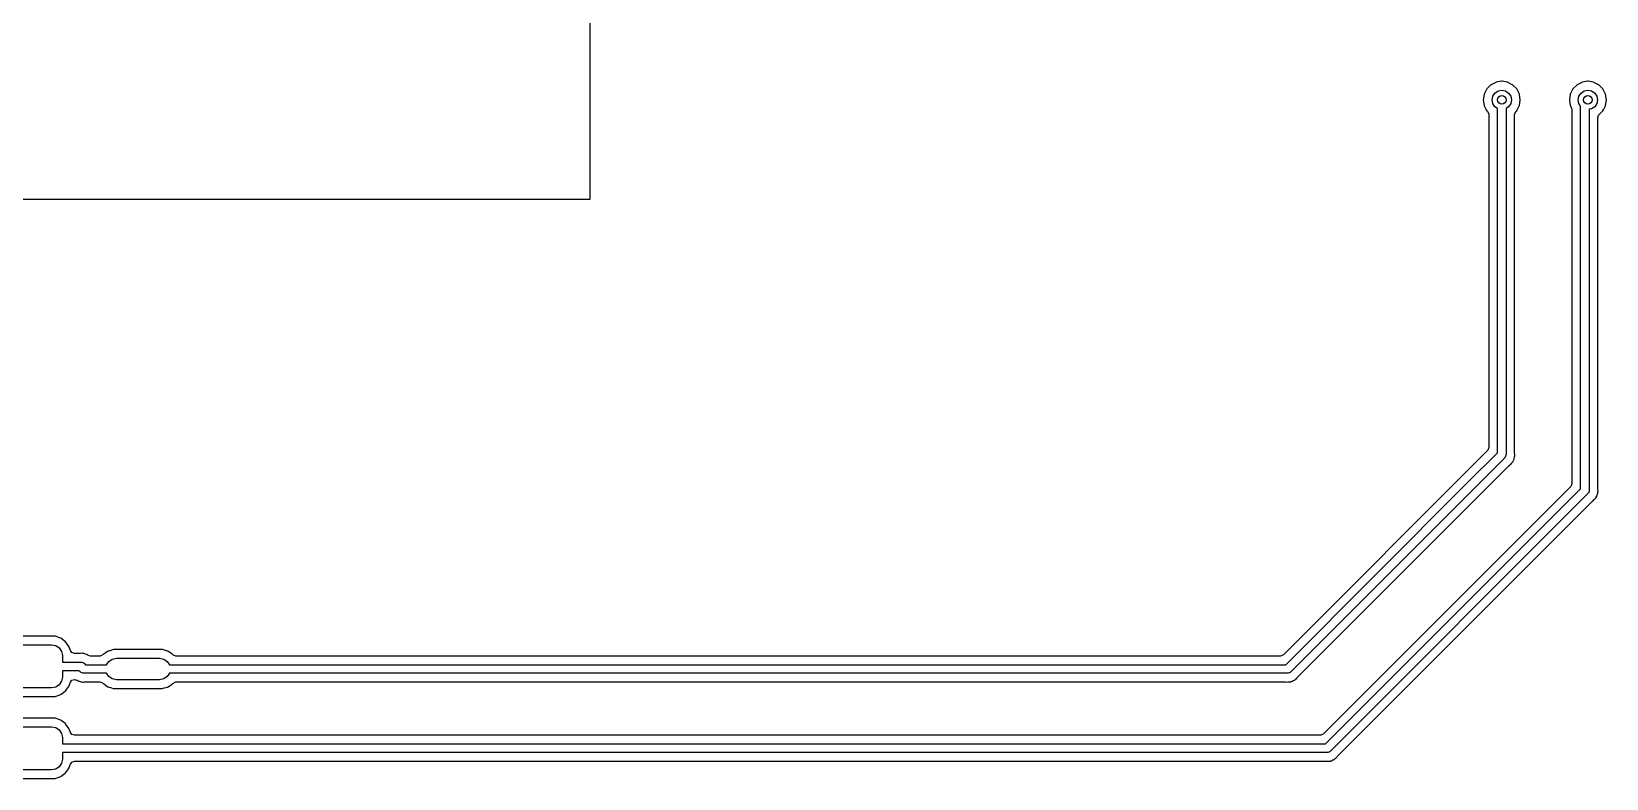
# Model space of a CAD drawing. Extents: x 97 to 313, y -173 to 213.
# Drawn here: x 192.54 to 229.08, y -132.44 to -115.11 of the extents above; entities that cross this region are included whole.
import ezdxf

# ---------------------------------------------------------------- set-up
doc = ezdxf.new("R2010")
doc.units = 0
doc.layers.add('BLACK', color=7, linetype='CONTINUOUS')

msp = doc.modelspace()

# ---------------------------------------------------------------- linework, layer by layer
at = {"layer": 'BLACK', "linetype": 'CONTINUOUS'}
for p, q in [((205.5, -119.001), (205.5, -85.0358)), ((226.24, -116.567), (226.219, -116.7)), ((226.301, -116.447), (226.24, -116.567)), ((226.397, -116.351), (226.301, -116.447)), ((226.404, -116.348), (226.397, -116.351)), ((226.51, -116.294), (226.404, -116.348)), ((226.404, -116.348), (226.404, -116.348)), ((226.442, -116.614), (226.491, -116.541)), ((226.491, -116.541), (226.564, -116.492)), ((226.517, -116.29), (226.51, -116.294)), ((226.51, -116.294), (226.51, -116.294)), ((226.525, -116.289), (226.517, -116.29)), ((226.642, -116.27), (226.525, -116.289)), ((226.525, -116.289), (226.525, -116.289)), ((226.564, -116.492), (226.65, -116.475)), ((226.65, -116.269), (226.642, -116.27)), ((226.658, -116.27), (226.65, -116.269)), ((226.65, -116.475), (226.736, -116.492)), ((226.775, -116.289), (226.658, -116.27)), ((226.736, -116.492), (226.809, -116.541)), ((226.783, -116.29), (226.775, -116.289)), ((226.775, -116.289), (226.775, -116.289)), ((226.79, -116.294), (226.783, -116.29)), ((226.896, -116.348), (226.79, -116.294)), ((226.79, -116.294), (226.79, -116.294)), ((226.809, -116.541), (226.858, -116.614)), ((226.903, -116.351), (226.896, -116.348)), ((226.896, -116.348), (226.896, -116.348)), ((226.999, -116.447), (226.903, -116.351)), ((227.06, -116.567), (226.999, -116.447)), ((227.081, -116.7), (227.06, -116.567)), ((228.24, -116.567), (228.219, -116.7)), ((228.301, -116.447), (228.24, -116.567)), ((228.397, -116.351), (228.301, -116.447)), ((228.404, -116.348), (228.397, -116.351)), ((228.51, -116.294), (228.404, -116.348)), ((228.404, -116.348), (228.404, -116.348)), ((228.442, -116.614), (228.491, -116.541)), ((228.491, -116.541), (228.564, -116.492)), ((228.517, -116.29), (228.51, -116.294)), ((228.51, -116.294), (228.51, -116.294)), ((228.525, -116.289), (228.517, -116.29)), ((228.642, -116.27), (228.525, -116.289)), ((228.525, -116.289), (228.525, -116.289)), ((228.564, -116.492), (228.65, -116.475)), ((228.65, -116.269), (228.642, -116.27)), ((228.658, -116.27), (228.65, -116.269)), ((228.65, -116.475), (228.736, -116.492)), ((228.775, -116.289), (228.658, -116.27)), ((228.736, -116.492), (228.809, -116.541)), ((228.783, -116.29), (228.775, -116.289)), ((228.775, -116.289), (228.775, -116.289)), ((228.79, -116.294), (228.783, -116.29)), ((228.896, -116.348), (228.79, -116.294)), ((228.79, -116.294), (228.79, -116.294)), ((228.809, -116.541), (228.858, -116.614)), ((228.903, -116.351), (228.896, -116.348)), ((228.896, -116.348), (228.896, -116.348)), ((228.999, -116.447), (228.903, -116.351)), ((229.06, -116.567), (228.999, -116.447)), ((229.081, -116.7), (229.06, -116.567)), ((226.219, -116.7), (226.24, -116.833)), ((226.24, -116.833), (226.244, -116.84)), ((226.244, -116.84), (226.244, -116.84)), ((226.244, -116.84), (226.292, -116.934)), ((226.425, -116.7), (226.442, -116.614)), ((226.442, -116.786), (226.425, -116.7)), ((226.491, -116.859), (226.442, -116.786)), ((226.55, -116.899), (226.491, -116.859)), ((226.55, -124.889), (226.55, -116.899)), ((226.809, -116.859), (226.75, -116.899)), ((226.75, -116.899), (226.75, -124.93)), ((226.858, -116.786), (226.809, -116.859)), ((226.858, -116.614), (226.875, -116.7)), ((226.875, -116.7), (226.858, -116.786)), ((227.008, -116.934), (227.056, -116.84)), ((227.056, -116.84), (227.06, -116.833)), ((227.056, -116.84), (227.056, -116.84)), ((227.06, -116.833), (227.081, -116.7)), ((228.219, -116.7), (228.24, -116.833)), ((228.24, -116.833), (228.244, -116.84)), ((228.244, -116.84), (228.269, -116.889)), ((228.269, -116.889), (228.279, -116.934)), ((228.425, -116.7), (228.442, -116.614)), ((228.442, -116.786), (228.425, -116.7)), ((228.48, -116.843), (228.442, -116.786)), ((228.48, -125.719), (228.48, -116.843)), ((228.736, -116.908), (228.68, -116.919)), ((228.68, -116.919), (228.68, -125.76)), ((228.809, -116.859), (228.736, -116.908)), ((228.858, -116.786), (228.809, -116.859)), ((228.858, -116.614), (228.875, -116.7)), ((228.875, -116.7), (228.858, -116.786)), ((229.008, -116.934), (229.056, -116.84)), ((229.056, -116.84), (229.06, -116.833)), ((229.056, -116.84), (229.056, -116.84)), ((229.06, -116.833), (229.081, -116.7)), ((226.292, -116.934), (226.301, -116.953)), ((226.301, -116.953), (226.321, -116.972)), ((226.321, -116.972), (226.348, -117.027)), ((226.348, -117.027), (226.349, -117.042)), ((226.349, -117.042), (226.349, -124.765)), ((226.95, -117.042), (226.969, -116.984)), ((226.95, -124.903), (226.95, -117.042)), ((226.969, -116.984), (226.979, -116.972)), ((226.979, -116.972), (226.999, -116.953)), ((226.999, -116.953), (227.008, -116.934)), ((228.279, -116.934), (228.279, -125.595)), ((228.88, -117.112), (228.899, -117.054)), ((228.88, -125.733), (228.88, -117.112)), ((228.899, -117.054), (228.909, -117.042)), ((228.909, -117.042), (228.999, -116.953)), ((228.999, -116.953), (229.008, -116.934)), ((167.089, -119.003), (193.538, -119.003)), ((193.538, -119.003), (205.484, -119.001)), ((205.484, -119.001), (205.5, -119.001)), ((226.321, -124.835), (221.585, -129.571)), ((225.844, -125.594), (226.55, -124.889)), ((226.331, -124.823), (226.321, -124.835)), ((226.349, -124.765), (226.331, -124.823)), ((226.738, -124.967), (226.731, -124.989)), ((226.749, -124.946), (226.738, -124.967)), ((226.75, -124.93), (226.748, -124.938)), ((226.748, -124.938), (226.749, -124.946)), ((226.951, -124.916), (226.95, -124.903)), ((226.95, -124.977), (226.953, -124.954)), ((226.955, -124.945), (226.951, -124.916)), ((226.953, -124.954), (226.955, -124.945)), ((226.953, -124.954), (226.953, -124.954)), ((226.953, -124.954), (226.953, -124.954)), ((221.912, -130.093), (226.825, -125.18)), ((226.721, -125.001), (225.986, -125.736)), ((226.724, -124.994), (226.721, -125.001)), ((226.731, -124.989), (226.724, -124.994)), ((226.825, -125.18), (226.828, -125.178)), ((226.828, -125.178), (226.832, -125.175)), ((226.832, -125.175), (226.866, -125.139)), ((226.866, -125.139), (226.868, -125.137)), ((226.868, -125.137), (226.882, -125.123)), ((226.882, -125.123), (226.885, -125.119)), ((226.885, -125.119), (226.888, -125.115)), ((226.888, -125.115), (226.902, -125.1)), ((226.902, -125.1), (226.908, -125.093)), ((226.908, -125.093), (226.913, -125.083)), ((226.913, -125.083), (226.923, -125.063)), ((226.923, -125.063), (226.924, -125.061)), ((226.924, -125.061), (226.929, -125.054)), ((226.924, -125.061), (226.924, -125.061)), ((226.929, -125.054), (226.936, -125.028)), ((226.936, -125.028), (226.94, -125.014)), ((226.94, -125.014), (226.947, -124.996)), ((226.947, -124.996), (226.95, -124.989)), ((226.947, -124.996), (226.947, -124.996)), ((226.95, -124.983), (226.95, -124.977)), ((226.95, -124.989), (226.95, -124.983)), ((221.639, -129.8), (225.844, -125.594)), ((228.251, -125.665), (222.505, -131.411)), ((225.844, -125.594), (225.844, -125.594)), ((228.261, -125.653), (228.251, -125.665)), ((228.279, -125.595), (228.261, -125.653)), ((225.986, -125.736), (221.751, -129.971)), ((222.559, -131.64), (228.48, -125.719)), ((228.651, -125.831), (222.671, -131.811)), ((222.832, -131.933), (228.755, -126.01)), ((225.986, -125.736), (225.986, -125.736)), ((228.654, -125.824), (228.651, -125.831)), ((228.661, -125.819), (228.654, -125.824)), ((228.668, -125.797), (228.661, -125.819)), ((228.679, -125.776), (228.668, -125.797)), ((228.68, -125.76), (228.678, -125.768)), ((228.678, -125.768), (228.679, -125.776)), ((228.755, -126.01), (228.758, -126.008)), ((228.758, -126.008), (228.762, -126.005)), ((228.762, -126.005), (228.796, -125.969)), ((228.796, -125.969), (228.798, -125.967)), ((228.798, -125.967), (228.812, -125.953)), ((228.812, -125.953), (228.815, -125.949)), ((228.815, -125.949), (228.818, -125.945)), ((228.818, -125.945), (228.832, -125.93)), ((228.832, -125.93), (228.838, -125.923)), ((228.838, -125.923), (228.843, -125.913)), ((228.843, -125.913), (228.853, -125.893)), ((228.853, -125.893), (228.854, -125.891)), ((228.854, -125.891), (228.859, -125.884)), ((228.854, -125.891), (228.854, -125.891)), ((228.859, -125.884), (228.866, -125.858)), ((228.866, -125.858), (228.87, -125.844)), ((228.87, -125.844), (228.877, -125.826)), ((228.877, -125.826), (228.88, -125.819)), ((228.877, -125.826), (228.877, -125.826)), ((228.881, -125.746), (228.88, -125.733)), ((228.88, -125.807), (228.883, -125.784)), ((228.88, -125.813), (228.88, -125.807)), ((228.88, -125.819), (228.88, -125.813)), ((228.885, -125.775), (228.881, -125.746)), ((228.883, -125.784), (228.885, -125.775)), ((228.883, -125.784), (228.883, -125.784)), ((228.883, -125.784), (228.883, -125.784)), ((193.059, -129.139), (192.001, -129.139)), ((192.055, -129.34), (193.005, -129.34)), ((193.005, -129.34), (193.101, -129.359)), ((193.061, -129.14), (193.059, -129.139)), ((193.084, -129.142), (193.061, -129.14)), ((193.061, -129.14), (193.061, -129.14)), ((193.09, -129.142), (193.084, -129.142)), ((193.084, -129.142), (193.084, -129.142)), ((193.218, -129.187), (193.09, -129.142)), ((193.327, -129.268), (193.218, -129.187)), ((193.332, -129.274), (193.327, -129.268)), ((193.373, -129.33), (193.332, -129.274)), ((193.408, -129.377), (193.373, -129.33)), ((193.101, -129.359), (193.182, -129.413)), ((193.182, -129.413), (193.236, -129.494)), ((193.236, -129.494), (193.255, -129.59)), ((193.255, -129.59), (193.255, -129.74)), ((193.434, -129.452), (193.408, -129.377)), ((193.442, -129.473), (193.434, -129.452)), ((193.477, -129.521), (193.442, -129.473)), ((193.535, -129.54), (193.477, -129.521)), ((193.663, -129.54), (193.535, -129.54)), ((193.676, -129.539), (193.663, -129.54)), ((193.677, -129.538), (193.676, -129.539)), ((193.705, -129.535), (193.677, -129.538)), ((193.714, -129.537), (193.705, -129.535)), ((193.737, -129.54), (193.714, -129.537)), ((193.714, -129.537), (193.714, -129.537)), ((193.714, -129.537), (193.714, -129.537)), ((193.743, -129.54), (193.737, -129.54)), ((193.749, -129.54), (193.743, -129.54)), ((193.756, -129.543), (193.749, -129.54)), ((193.774, -129.55), (193.756, -129.543)), ((193.756, -129.543), (193.756, -129.543)), ((193.788, -129.554), (193.774, -129.55)), ((193.814, -129.561), (193.788, -129.554)), ((193.821, -129.566), (193.814, -129.561)), ((193.823, -129.567), (193.821, -129.566)), ((193.821, -129.566), (193.821, -129.566)), ((193.843, -129.577), (193.823, -129.567)), ((193.845, -129.578), (193.843, -129.577)), ((193.853, -129.582), (193.845, -129.578)), ((193.845, -129.578), (193.845, -129.578)), ((193.857, -129.585), (193.853, -129.582)), ((193.907, -129.6), (193.857, -129.585)), ((194.13, -129.6), (193.907, -129.6)), ((194.151, -129.597), (194.13, -129.6)), ((194.204, -129.566), (194.151, -129.597)), ((194.21, -129.559), (194.204, -129.566)), ((194.215, -129.553), (194.21, -129.559)), ((194.21, -129.559), (194.21, -129.559)), ((194.304, -129.497), (194.215, -129.553)), ((194.318, -129.488), (194.304, -129.497)), ((194.324, -129.485), (194.318, -129.488)), ((194.331, -129.483), (194.324, -129.485)), ((194.441, -129.451), (194.331, -129.483)), ((194.331, -129.483), (194.331, -129.483)), ((194.333, -129.723), (194.414, -129.669)), ((194.414, -129.669), (194.51, -129.65)), ((194.448, -129.449), (194.441, -129.451)), ((194.441, -129.451), (194.441, -129.451)), ((194.455, -129.449), (194.448, -129.449)), ((194.517, -129.449), (194.455, -129.449)), ((194.51, -129.65), (195.51, -129.65)), ((194.518, -129.45), (194.517, -129.449)), ((195.446, -129.45), (194.518, -129.45)), ((195.447, -129.449), (195.446, -129.45)), ((195.448, -129.449), (195.447, -129.449)), ((195.517, -129.449), (195.448, -129.449)), ((195.51, -129.65), (195.606, -129.669)), ((195.518, -129.45), (195.517, -129.449)), ((195.533, -129.45), (195.518, -129.45)), ((195.533, -129.45), (195.533, -129.448)), ((195.533, -129.448), (195.533, -129.448)), ((195.533, -129.448), (195.533, -129.45)), ((195.556, -129.45), (195.533, -129.45)), ((195.556, -129.45), (195.556, -129.446)), ((195.556, -129.446), (195.556, -129.446)), ((195.556, -129.446), (195.556, -129.45)), ((195.577, -129.45), (195.556, -129.45)), ((195.651, -129.472), (195.577, -129.45)), ((195.606, -129.669), (195.687, -129.723)), ((195.694, -129.485), (195.651, -129.472)), ((195.701, -129.487), (195.694, -129.485)), ((195.694, -129.485), (195.694, -129.485)), ((195.716, -129.497), (195.701, -129.487)), ((195.803, -129.553), (195.716, -129.497)), ((195.809, -129.557), (195.803, -129.553)), ((195.803, -129.553), (195.803, -129.553)), ((195.816, -129.565), (195.809, -129.557)), ((195.833, -129.581), (195.816, -129.565)), ((195.891, -129.6), (195.833, -129.581)), ((221.515, -129.6), (195.891, -129.6)), ((221.53, -129.598), (221.515, -129.6)), ((221.585, -129.571), (221.53, -129.598)), ((193.255, -129.74), (193.69, -129.74)), ((193.649, -129.94), (193.255, -129.94)), ((193.255, -129.94), (193.255, -130.09)), ((193.679, -129.971), (193.649, -129.94)), ((193.686, -129.974), (193.679, -129.971)), ((193.691, -129.981), (193.686, -129.974)), ((193.69, -129.74), (193.698, -129.742)), ((193.713, -129.988), (193.691, -129.981)), ((193.698, -129.742), (193.706, -129.741)), ((193.706, -129.741), (193.727, -129.752)), ((193.734, -129.999), (193.713, -129.988)), ((193.727, -129.752), (193.749, -129.759)), ((193.742, -129.998), (193.734, -129.999)), ((193.75, -130), (193.742, -129.998)), ((193.749, -129.759), (193.754, -129.766)), ((194.282, -130), (193.75, -130)), ((193.754, -129.766), (193.761, -129.769)), ((193.761, -129.769), (193.791, -129.8)), ((193.791, -129.8), (194.282, -129.8)), ((194.282, -129.8), (194.333, -129.723)), ((194.333, -130.077), (194.282, -130)), ((194.414, -130.131), (194.333, -130.077)), ((195.687, -130.077), (195.606, -130.131)), ((195.687, -129.723), (195.738, -129.8)), ((195.738, -130), (195.687, -130.077)), ((195.738, -129.8), (221.639, -129.8)), ((221.68, -130), (195.738, -130)), ((221.688, -129.998), (221.68, -130)), ((221.696, -129.999), (221.688, -129.998)), ((221.717, -129.988), (221.696, -129.999)), ((221.739, -129.981), (221.717, -129.988)), ((221.744, -129.974), (221.739, -129.981)), ((221.751, -129.971), (221.744, -129.974)), ((193.005, -130.34), (192.055, -130.34)), ((193.101, -130.321), (193.005, -130.34)), ((193.182, -130.267), (193.101, -130.321)), ((193.236, -130.186), (193.182, -130.267)), ((193.23, -130.484), (193.321, -130.417)), ((193.255, -130.09), (193.236, -130.186)), ((193.321, -130.417), (193.327, -130.412)), ((193.327, -130.412), (193.359, -130.369)), ((193.359, -130.369), (193.403, -130.309)), ((193.403, -130.309), (193.408, -130.303)), ((193.403, -130.309), (193.403, -130.309)), ((193.408, -130.303), (193.441, -130.208)), ((193.441, -130.208), (193.478, -130.159)), ((193.478, -130.159), (193.537, -130.142)), ((193.537, -130.142), (193.584, -130.156)), ((193.584, -130.156), (193.587, -130.158)), ((193.587, -130.158), (193.595, -130.162)), ((193.595, -130.162), (193.595, -130.162)), ((193.595, -130.162), (193.597, -130.163)), ((193.597, -130.163), (193.617, -130.173)), ((193.617, -130.173), (193.619, -130.174)), ((193.619, -130.174), (193.619, -130.174)), ((193.619, -130.174), (193.626, -130.179)), ((193.626, -130.179), (193.635, -130.182)), ((193.635, -130.182), (193.635, -130.182)), ((193.635, -130.182), (193.652, -130.186)), ((193.652, -130.186), (193.666, -130.19)), ((193.666, -130.19), (193.691, -130.2)), ((193.691, -130.2), (193.697, -130.201)), ((193.697, -130.201), (193.703, -130.201)), ((193.703, -130.201), (193.726, -130.203)), ((193.726, -130.203), (193.735, -130.205)), ((193.735, -130.205), (193.764, -130.201)), ((193.764, -130.201), (193.777, -130.201)), ((193.777, -130.201), (194.128, -130.201)), ((194.128, -130.201), (194.186, -130.219)), ((194.186, -130.219), (194.197, -130.229)), ((194.197, -130.229), (194.197, -130.229)), ((194.197, -130.229), (194.202, -130.234)), ((194.202, -130.234), (194.207, -130.239)), ((194.207, -130.239), (194.314, -130.311)), ((194.314, -130.311), (194.321, -130.313)), ((194.321, -130.313), (194.321, -130.313)), ((194.321, -130.313), (194.394, -130.336)), ((194.394, -130.336), (194.437, -130.349)), ((194.51, -130.15), (194.414, -130.131)), ((194.437, -130.349), (194.462, -130.35)), ((194.462, -130.35), (194.463, -130.35)), ((194.463, -130.35), (194.463, -130.35)), ((194.463, -130.35), (194.464, -130.35)), ((194.464, -130.35), (194.469, -130.35)), ((194.469, -130.35), (194.469, -130.35)), ((194.469, -130.35), (194.487, -130.35)), ((194.487, -130.35), (194.487, -130.352)), ((194.487, -130.352), (194.487, -130.35)), ((194.487, -130.35), (194.503, -130.35)), ((194.487, -130.352), (194.487, -130.352)), ((194.503, -130.35), (194.505, -130.351)), ((194.505, -130.351), (194.559, -130.352)), ((195.51, -130.15), (194.51, -130.15)), ((194.559, -130.352), (194.559, -130.352)), ((194.559, -130.352), (194.566, -130.352)), ((194.566, -130.352), (194.57, -130.351)), ((194.57, -130.351), (194.573, -130.35)), ((194.573, -130.35), (195.503, -130.35)), ((195.503, -130.35), (195.505, -130.351)), ((195.505, -130.351), (195.559, -130.352)), ((195.606, -130.131), (195.51, -130.15)), ((195.559, -130.352), (195.559, -130.352)), ((195.559, -130.352), (195.566, -130.352)), ((195.566, -130.352), (195.573, -130.35)), ((195.573, -130.35), (195.615, -130.338)), ((195.573, -130.35), (195.573, -130.35)), ((195.615, -130.338), (195.691, -130.318)), ((195.691, -130.318), (195.801, -130.25)), ((195.801, -130.25), (195.807, -130.243)), ((195.807, -130.243), (195.816, -130.233)), ((195.816, -130.233), (195.869, -130.203)), ((195.869, -130.203), (195.89, -130.201)), ((195.89, -130.201), (221.626, -130.201)), ((221.626, -130.201), (221.631, -130.201)), ((221.631, -130.201), (221.635, -130.202)), ((221.635, -130.202), (221.685, -130.201)), ((221.685, -130.201), (221.688, -130.201)), ((221.688, -130.201), (221.708, -130.201)), ((221.708, -130.201), (221.712, -130.2)), ((221.712, -130.2), (221.718, -130.199)), ((221.718, -130.199), (221.734, -130.199)), ((221.734, -130.199), (221.738, -130.199)), ((221.738, -130.199), (221.747, -130.198)), ((221.747, -130.198), (221.756, -130.195)), ((221.756, -130.195), (221.758, -130.194)), ((221.756, -130.195), (221.756, -130.195)), ((221.758, -130.194), (221.779, -130.187)), ((221.779, -130.187), (221.79, -130.185)), ((221.79, -130.185), (221.813, -130.171)), ((221.813, -130.171), (221.826, -130.165)), ((221.826, -130.165), (221.844, -130.157)), ((221.844, -130.157), (221.85, -130.154)), ((221.844, -130.157), (221.844, -130.157)), ((221.85, -130.154), (221.855, -130.15)), ((221.855, -130.15), (221.859, -130.146)), ((221.859, -130.146), (221.877, -130.131)), ((221.877, -130.131), (221.885, -130.126)), ((221.885, -130.126), (221.903, -130.103)), ((221.903, -130.103), (221.912, -130.093)), ((192.001, -130.54), (193.059, -130.54)), ((193.059, -130.54), (193.061, -130.54)), ((193.061, -130.54), (193.084, -130.538)), ((193.061, -130.54), (193.061, -130.54)), ((193.084, -130.538), (193.084, -130.538)), ((193.084, -130.538), (193.09, -130.538)), ((193.09, -130.538), (193.218, -130.493)), ((193.218, -130.493), (193.23, -130.484)), ((193.059, -131.04), (192.001, -131.04)), ((193.061, -131.04), (193.059, -131.04)), ((193.084, -131.042), (193.061, -131.04)), ((193.061, -131.04), (193.061, -131.04)), ((193.09, -131.042), (193.084, -131.042)), ((193.084, -131.042), (193.084, -131.042)), ((193.218, -131.087), (193.09, -131.042)), ((193.224, -131.092), (193.218, -131.087)), ((193.284, -131.136), (193.224, -131.092)), ((193.224, -131.092), (193.224, -131.092)), ((193.327, -131.168), (193.284, -131.136)), ((193.332, -131.174), (193.327, -131.168)), ((193.345, -131.192), (193.332, -131.174)), ((192.055, -131.24), (193.005, -131.24)), ((193.005, -131.24), (193.101, -131.259)), ((193.101, -131.259), (193.182, -131.313)), ((193.182, -131.313), (193.236, -131.394)), ((193.236, -131.394), (193.255, -131.49)), ((193.255, -131.49), (193.255, -131.64)), ((193.408, -131.277), (193.345, -131.192)), ((193.442, -131.373), (193.408, -131.277)), ((193.477, -131.421), (193.442, -131.373)), ((193.535, -131.439), (193.477, -131.421)), ((222.435, -131.439), (193.535, -131.439)), ((222.45, -131.438), (222.435, -131.439)), ((222.505, -131.411), (222.45, -131.438)), ((193.255, -131.64), (222.559, -131.64)), ((222.6, -131.84), (193.255, -131.84)), ((193.255, -131.84), (193.255, -131.99)), ((222.608, -131.838), (222.6, -131.84)), ((222.616, -131.839), (222.608, -131.838)), ((222.637, -131.828), (222.616, -131.839)), ((222.659, -131.821), (222.637, -131.828)), ((222.664, -131.814), (222.659, -131.821)), ((222.671, -131.811), (222.664, -131.814)), ((193.005, -132.24), (192.055, -132.24)), ((193.101, -132.221), (193.005, -132.24)), ((193.182, -132.167), (193.101, -132.221)), ((193.236, -132.086), (193.182, -132.167)), ((193.255, -131.99), (193.236, -132.086)), ((193.332, -132.305), (193.403, -132.209)), ((193.403, -132.209), (193.408, -132.203)), ((193.403, -132.209), (193.403, -132.209)), ((193.408, -132.203), (193.442, -132.107)), ((193.442, -132.107), (193.479, -132.058)), ((193.479, -132.058), (193.535, -132.04)), ((193.535, -132.04), (222.546, -132.04)), ((222.546, -132.04), (222.551, -132.041)), ((222.551, -132.041), (222.555, -132.042)), ((222.555, -132.042), (222.605, -132.041)), ((222.605, -132.041), (222.608, -132.04)), ((222.608, -132.04), (222.628, -132.04)), ((222.628, -132.04), (222.632, -132.04)), ((222.632, -132.04), (222.638, -132.039)), ((222.638, -132.039), (222.654, -132.039)), ((222.654, -132.039), (222.658, -132.039)), ((222.658, -132.039), (222.667, -132.038)), ((222.667, -132.038), (222.676, -132.035)), ((222.676, -132.035), (222.678, -132.034)), ((222.676, -132.035), (222.676, -132.035)), ((222.678, -132.034), (222.699, -132.027)), ((222.699, -132.027), (222.71, -132.025)), ((222.71, -132.025), (222.733, -132.011)), ((222.733, -132.011), (222.746, -132.005)), ((222.746, -132.005), (222.764, -131.997)), ((222.764, -131.997), (222.77, -131.994)), ((222.764, -131.997), (222.764, -131.997)), ((222.77, -131.994), (222.775, -131.99)), ((222.775, -131.99), (222.779, -131.986)), ((222.779, -131.986), (222.797, -131.971)), ((222.797, -131.971), (222.805, -131.966)), ((222.805, -131.966), (222.823, -131.943)), ((222.823, -131.943), (222.832, -131.933)), ((192.001, -132.44), (193.059, -132.44)), ((193.059, -132.44), (193.061, -132.44)), ((193.061, -132.44), (193.084, -132.438)), ((193.061, -132.44), (193.061, -132.44)), ((193.084, -132.438), (193.084, -132.438)), ((193.084, -132.438), (193.09, -132.438)), ((193.09, -132.438), (193.218, -132.393)), ((193.218, -132.393), (193.23, -132.384)), ((193.23, -132.384), (193.321, -132.317)), ((193.321, -132.317), (193.327, -132.312)), ((193.327, -132.312), (193.332, -132.305))]:
    msp.add_line(p, q, dxfattribs=at)
at = {"layer": 'BLACK'}
for centre in [(226.65, -116.7), (228.65, -116.7)]:
    msp.add_circle(centre, 0.1, dxfattribs=at)

doc.saveas('drawing.dxf')
